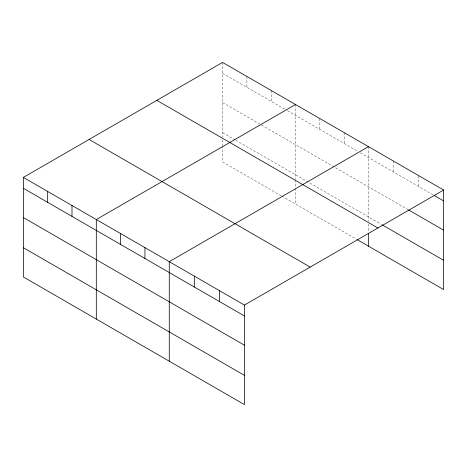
<?xml version="1.0" encoding="UTF-8"?>
<svg xmlns="http://www.w3.org/2000/svg" width="467" height="467" viewBox="0 0 467 467"><rect width="100%" height="100%" fill="white"/><g stroke="black" fill="none" stroke-linecap="round" stroke-linejoin="round"><path stroke-width="0.35" stroke-dasharray="2.33 1.75" d="M222.572 73.284L284.928 109.284M287.421 110.726L357.88 151.407M360.378 152.843L433.627 195.136M222.572 102.542L407.948 209.566M222.572 132.686L235.041 139.884M235.666 140.246L381.638 224.522M281.187 195.784L222.572 161.938L222.572 146.241M281.805 196.14L356.636 239.343M418.595 175.574L418.595 186.456M393.541 161.109L393.541 171.99M368.481 146.644L368.481 221.206M368.481 224.061L368.481 231.912M344.161 132.605L344.161 143.486M319.842 118.565L319.842 129.447M295.529 104.52L295.529 179.089M295.529 179.801L295.529 187.646M295.529 188.364L295.529 204.061M271.21 90.481L271.21 101.362M246.891 76.442L246.891 87.323M222.572 62.403L222.572 136.965M222.572 139.82L222.572 145.529"/><path stroke-width="0.7" d="M23.35 177.419L244.428 305.062L244.428 404.597L23.35 276.96L23.35 177.419L222.572 62.403L443.65 190.04L443.65 289.581L357.261 239.705M295.529 104.52L96.307 219.543L96.307 319.078M368.481 146.644L169.264 261.66L169.264 361.201M244.428 305.062L443.65 190.04M434.252 195.498L443.65 200.921M408.572 209.928L443.65 230.178M382.263 224.884L443.65 260.323M156.83 100.358L377.908 227.995M89.092 139.464L310.17 267.101M23.35 188.3L244.428 315.943M23.35 217.558L244.428 345.201M23.35 247.703L244.428 375.34M368.481 233.337L368.481 246.185M219.373 290.591L219.373 301.478M194.319 276.125L194.319 287.012M144.945 247.621L144.945 258.502M120.626 233.582L120.626 244.463M71.988 205.503L71.988 216.384M47.669 191.458L47.669 202.345"/></g></svg>
